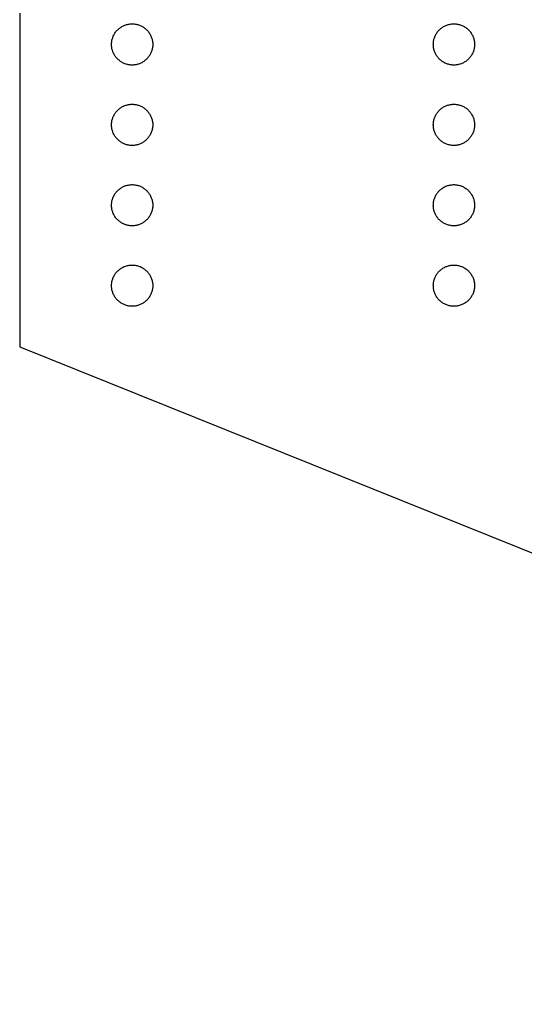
# Model space of a CAD drawing. Extents: x 110 to 524, y 98 to 323.
# Drawn here: x 110.1 to 160.3, y 106.7 to 205 of the extents above; entities that cross this region are included whole.
import ezdxf

# ---------------------------------------------------------------- set-up
doc = ezdxf.new("R2010")
doc.units = 0

msp = doc.modelspace()

# ---------------------------------------------------------------- linework, layer by layer
at = {"color": 7}
for points in [[(110.066388, 248.691207), (110.066388, 172.491303)], [(120.608433, 204.540242), (120.690454, 204.5667)], [(120.690454, 204.5667), (120.773533, 204.587867)], [(120.773533, 204.587867), (120.857405, 204.606388)], [(120.857405, 204.606388), (120.942601, 204.619617)], [(120.942601, 204.619617), (121.027532, 204.6302)], [(121.027532, 204.6302), (121.112463, 204.638137)], [(121.112463, 204.638137), (121.198453, 204.640783)], [(121.198453, 204.640783), (121.284442, 204.640783)], [(121.284442, 204.640783), (121.370432, 204.638137)], [(121.370432, 204.638137), (121.455363, 204.6302)], [(121.455363, 204.6302), (121.541352, 204.619617)], [(121.541352, 204.619617), (121.62549, 204.606388)], [(121.62549, 204.606388), (121.709363, 204.587867)], [(121.709363, 204.587867), (121.792442, 204.5667)], [(121.792442, 204.5667), (121.875521, 204.540242)], [(152.608424, 204.540242), (152.690444, 204.5667)], [(152.690444, 204.5667), (152.773524, 204.587867)], [(152.773524, 204.587867), (152.857396, 204.606388)], [(152.857396, 204.606388), (152.942328, 204.619617)], [(152.942328, 204.619617), (153.027523, 204.6302)], [(153.027523, 204.6302), (153.112454, 204.638137)], [(153.112454, 204.638137), (153.198444, 204.640783)], [(153.198444, 204.640783), (153.284433, 204.640783)], [(153.284433, 204.640783), (153.370423, 204.638137)], [(153.370423, 204.638137), (153.455354, 204.6302)], [(153.455354, 204.6302), (153.541343, 204.619617)], [(153.541343, 204.619617), (153.625481, 204.606388)], [(153.625481, 204.606388), (153.709354, 204.587867)], [(153.709354, 204.587867), (153.792433, 204.5667)], [(153.792433, 204.5667), (153.875512, 204.540242)], [(119.445591, 203.579805), (119.488453, 203.653889)], [(119.488453, 203.653889), (119.53449, 203.725326)], [(119.53449, 203.725326), (119.583438, 203.796764)], [(119.583438, 203.796764), (119.634503, 203.865555)], [(119.634503, 203.865555), (119.689536, 203.931701)], [(119.689536, 203.931701), (119.74748, 203.995201)], [(119.74748, 203.995201), (119.80754, 204.056055)], [(119.80754, 204.056055), (119.869453, 204.114263)], [(119.869453, 204.114263), (119.93454, 204.172471)], [(119.93454, 204.172471), (120.001479, 204.225388)], [(120.001479, 204.225388), (120.071594, 204.275659)], [(120.071594, 204.275659), (120.14356, 204.323284)], [(120.14356, 204.323284), (120.216585, 204.365617)], [(120.216585, 204.365617), (120.291462, 204.40795)], [(120.291462, 204.40795), (120.368456, 204.447638)], [(120.368456, 204.447638), (120.447566, 204.482034)], [(120.447566, 204.482034), (120.52747, 204.513783)], [(120.52747, 204.513783), (120.608433, 204.540242)], [(121.875521, 204.540242), (121.956483, 204.513783)], [(121.956483, 204.513783), (122.035594, 204.482034)], [(122.035594, 204.482034), (122.114439, 204.447638)], [(122.114439, 204.447638), (122.191433, 204.40795)], [(122.191433, 204.40795), (122.266574, 204.365617)], [(122.266574, 204.365617), (122.340393, 204.323284)], [(122.340393, 204.323284), (122.411566, 204.275659)], [(122.411566, 204.275659), (122.480358, 204.225388)], [(122.480358, 204.225388), (122.548355, 204.172471)], [(122.548355, 204.172471), (122.613443, 204.114263)], [(122.613443, 204.114263), (122.675355, 204.056055)], [(122.675355, 204.056055), (122.735416, 203.995201)], [(122.735416, 203.995201), (122.793359, 203.931701)], [(122.793359, 203.931701), (122.848393, 203.865555)], [(122.848393, 203.865555), (122.900515, 203.796764)], [(122.900515, 203.796764), (122.949463, 203.725326)], [(122.949463, 203.725326), (122.995501, 203.653889)], [(122.995501, 203.653889), (123.037569, 203.579805)], [(151.445317, 203.579805), (151.488444, 203.653889)], [(151.488444, 203.653889), (151.534481, 203.725326)], [(151.534481, 203.725326), (151.583429, 203.796764)], [(151.583429, 203.796764), (151.634494, 203.865555)], [(151.634494, 203.865555), (151.689527, 203.931701)], [(151.689527, 203.931701), (151.747471, 203.995201)], [(151.747471, 203.995201), (151.807531, 204.056055)], [(151.807531, 204.056055), (151.869443, 204.114263)], [(151.869443, 204.114263), (151.934531, 204.172471)], [(151.934531, 204.172471), (152.00147, 204.225388)], [(152.00147, 204.225388), (152.07132, 204.275659)], [(152.07132, 204.275659), (152.143551, 204.323284)], [(152.143551, 204.323284), (152.216312, 204.365617)], [(152.216312, 204.365617), (152.291453, 204.40795)], [(152.291453, 204.40795), (152.368447, 204.447638)], [(152.368447, 204.447638), (152.447557, 204.482034)], [(152.447557, 204.482034), (152.527461, 204.513783)], [(152.527461, 204.513783), (152.608424, 204.540242)], [(153.875512, 204.540242), (153.956474, 204.513783)], [(153.956474, 204.513783), (154.03532, 204.482034)], [(154.03532, 204.482034), (154.11443, 204.447638)], [(154.11443, 204.447638), (154.191424, 204.40795)], [(154.191424, 204.40795), (154.266301, 204.365617)], [(154.266301, 204.365617), (154.340384, 204.323284)], [(154.340384, 204.323284), (154.411557, 204.275659)], [(154.411557, 204.275659), (154.480348, 204.225388)], [(154.480348, 204.225388), (154.548346, 204.172471)], [(154.548346, 204.172471), (154.613434, 204.114263)], [(154.613434, 204.114263), (154.675346, 204.056055)], [(154.675346, 204.056055), (154.735406, 203.995201)], [(154.735406, 203.995201), (154.79335, 203.931701)], [(154.79335, 203.931701), (154.848383, 203.865555)], [(154.848383, 203.865555), (154.900506, 203.796764)], [(154.900506, 203.796764), (154.949454, 203.725326)], [(154.949454, 203.725326), (154.995492, 203.653889)], [(154.995492, 203.653889), (155.03756, 203.579805)], [(119.191591, 202.590265), (119.193443, 202.677577)], [(119.193443, 202.677577), (119.19847, 202.762244)], [(119.19847, 202.762244), (119.207466, 202.849556)], [(119.207466, 202.849556), (119.22043, 202.934223)], [(119.22043, 202.934223), (119.23657, 203.01889)], [(119.23657, 203.01889), (119.255355, 203.10091)], [(119.255355, 203.10091), (119.279432, 203.182931)], [(119.279432, 203.182931), (119.305362, 203.264952)], [(119.305362, 203.264952), (119.335524, 203.346972)], [(119.335524, 203.346972), (119.368597, 203.426347)], [(119.368597, 203.426347), (119.405374, 203.503076)], [(119.405374, 203.503076), (119.445591, 203.579805)], [(123.037569, 203.579805), (123.077521, 203.503076)], [(123.077521, 203.503076), (123.114563, 203.426347)], [(123.114563, 203.426347), (123.147371, 203.346972)], [(123.147371, 203.346972), (123.177534, 203.264952)], [(123.177534, 203.264952), (123.204521, 203.182931)], [(123.204521, 203.182931), (123.22754, 203.10091)], [(123.22754, 203.10091), (123.24659, 203.01889)], [(123.24659, 203.01889), (123.263523, 202.934223)], [(123.263523, 202.934223), (123.275429, 202.849556)], [(123.275429, 202.849556), (123.284425, 202.762244)], [(123.284425, 202.762244), (123.289452, 202.677577)], [(123.289452, 202.677577), (123.291569, 202.590265)], [(151.191317, 202.590265), (151.193434, 202.677577)], [(151.193434, 202.677577), (151.198461, 202.762244)], [(151.198461, 202.762244), (151.207457, 202.849556)], [(151.207457, 202.849556), (151.220421, 202.934223)], [(151.220421, 202.934223), (151.236561, 203.01889)], [(151.236561, 203.01889), (151.255346, 203.10091)], [(151.255346, 203.10091), (151.279423, 203.182931)], [(151.279423, 203.182931), (151.305352, 203.264952)], [(151.305352, 203.264952), (151.335515, 203.346972)], [(151.335515, 203.346972), (151.368323, 203.426347)], [(151.368323, 203.426347), (151.405365, 203.503076)], [(151.405365, 203.503076), (151.445317, 203.579805)], [(155.03756, 203.579805), (155.077512, 203.503076)], [(155.077512, 203.503076), (155.114554, 203.426347)], [(155.114554, 203.426347), (155.147362, 203.346972)], [(155.147362, 203.346972), (155.177525, 203.264952)], [(155.177525, 203.264952), (155.204512, 203.182931)], [(155.204512, 203.182931), (155.227531, 203.10091)], [(155.227531, 203.10091), (155.246316, 203.01889)], [(155.246316, 203.01889), (155.263514, 202.934223)], [(155.263514, 202.934223), (155.27542, 202.849556)], [(155.27542, 202.849556), (155.284416, 202.762244)], [(155.284416, 202.762244), (155.289443, 202.677577)], [(155.289443, 202.677577), (155.29156, 202.590265)], [(119.193443, 202.505599), (119.191591, 202.590265)], [(119.19847, 202.420932), (119.193443, 202.505599)], [(119.207466, 202.33362), (119.19847, 202.420932)], [(119.22043, 202.248953), (119.207466, 202.33362)], [(119.23657, 202.164286), (119.22043, 202.248953)], [(119.255355, 202.082266), (119.23657, 202.164286)], [(119.279432, 201.997599), (119.255355, 202.082266)], [(119.305362, 201.918224), (119.279432, 201.997599)], [(119.335524, 201.836204), (119.305362, 201.918224)], [(119.368597, 201.756829), (119.335524, 201.836204)], [(119.405374, 201.6801), (119.368597, 201.756829)], [(119.445591, 201.60337), (119.405374, 201.6801)], [(123.077521, 201.6801), (123.037569, 201.60337)], [(123.114563, 201.756829), (123.077521, 201.6801)], [(123.147371, 201.836204), (123.114563, 201.756829)], [(123.177534, 201.918224), (123.147371, 201.836204)], [(123.204521, 201.997599), (123.177534, 201.918224)], [(123.22754, 202.082266), (123.204521, 201.997599)], [(123.24659, 202.164286), (123.22754, 202.082266)], [(123.263523, 202.248953), (123.24659, 202.164286)], [(123.275429, 202.33362), (123.263523, 202.248953)], [(123.284425, 202.420932), (123.275429, 202.33362)], [(123.289452, 202.505599), (123.284425, 202.420932)], [(123.291569, 202.590265), (123.289452, 202.505599)], [(151.193434, 202.505599), (151.191317, 202.590265)], [(151.198461, 202.420932), (151.193434, 202.505599)], [(151.207457, 202.33362), (151.198461, 202.420932)], [(151.220421, 202.248953), (151.207457, 202.33362)], [(151.236561, 202.164286), (151.220421, 202.248953)], [(151.255346, 202.082266), (151.236561, 202.164286)], [(151.279423, 201.997599), (151.255346, 202.082266)], [(151.305352, 201.918224), (151.279423, 201.997599)], [(151.335515, 201.836204), (151.305352, 201.918224)], [(151.368323, 201.756829), (151.335515, 201.836204)], [(151.405365, 201.6801), (151.368323, 201.756829)], [(151.445317, 201.60337), (151.405365, 201.6801)], [(155.077512, 201.6801), (155.03756, 201.60337)], [(155.114554, 201.756829), (155.077512, 201.6801)], [(155.147362, 201.836204), (155.114554, 201.756829)], [(155.177525, 201.918224), (155.147362, 201.836204)], [(155.204512, 201.997599), (155.177525, 201.918224)], [(155.227531, 202.082266), (155.204512, 201.997599)], [(155.246316, 202.164286), (155.227531, 202.082266)], [(155.263514, 202.248953), (155.246316, 202.164286)], [(155.27542, 202.33362), (155.263514, 202.248953)], [(155.284416, 202.420932), (155.27542, 202.33362)], [(155.289443, 202.505599), (155.284416, 202.420932)], [(155.29156, 202.590265), (155.289443, 202.505599)], [(119.488453, 201.529287), (119.445591, 201.60337)], [(119.53449, 201.45785), (119.488453, 201.529287)], [(119.583438, 201.386412), (119.53449, 201.45785)], [(119.634503, 201.317621), (119.583438, 201.386412)], [(119.689536, 201.251475), (119.634503, 201.317621)], [(119.74748, 201.187975), (119.689536, 201.251475)], [(119.80754, 201.127121), (119.74748, 201.187975)], [(119.869453, 201.068913), (119.80754, 201.127121)], [(119.93454, 201.01335), (119.869453, 201.068913)], [(120.001479, 200.957788), (119.93454, 201.01335)], [(120.071594, 200.907517), (120.001479, 200.957788)], [(120.14356, 200.859892), (120.071594, 200.907517)], [(120.216585, 200.817559), (120.14356, 200.859892)], [(120.291462, 200.775226), (120.216585, 200.817559)], [(120.368456, 200.735538), (120.291462, 200.775226)], [(120.447566, 200.701142), (120.368456, 200.735538)], [(120.52747, 200.669392), (120.447566, 200.701142)], [(120.608433, 200.642934), (120.52747, 200.669392)], [(120.690454, 200.616476), (120.608433, 200.642934)], [(121.875521, 200.642934), (121.792442, 200.616476)], [(121.956483, 200.669392), (121.875521, 200.642934)], [(122.035594, 200.701142), (121.956483, 200.669392)], [(122.114439, 200.735538), (122.035594, 200.701142)], [(122.191433, 200.775226), (122.114439, 200.735538)], [(122.266574, 200.817559), (122.191433, 200.775226)], [(122.340393, 200.859892), (122.266574, 200.817559)], [(122.411566, 200.907517), (122.340393, 200.859892)], [(122.480358, 200.957788), (122.411566, 200.907517)], [(122.548355, 201.01335), (122.480358, 200.957788)], [(122.613443, 201.068913), (122.548355, 201.01335)], [(122.675355, 201.127121), (122.613443, 201.068913)], [(122.735416, 201.187975), (122.675355, 201.127121)], [(122.793359, 201.251475), (122.735416, 201.187975)], [(122.848393, 201.317621), (122.793359, 201.251475)], [(122.900515, 201.386412), (122.848393, 201.317621)], [(122.949463, 201.45785), (122.900515, 201.386412)], [(122.995501, 201.529287), (122.949463, 201.45785)], [(123.037569, 201.60337), (122.995501, 201.529287)], [(151.488444, 201.529287), (151.445317, 201.60337)], [(151.534481, 201.45785), (151.488444, 201.529287)], [(151.583429, 201.386412), (151.534481, 201.45785)], [(151.634494, 201.317621), (151.583429, 201.386412)], [(151.689527, 201.251475), (151.634494, 201.317621)], [(151.747471, 201.187975), (151.689527, 201.251475)], [(151.807531, 201.127121), (151.747471, 201.187975)], [(151.869443, 201.068913), (151.807531, 201.127121)], [(151.934531, 201.01335), (151.869443, 201.068913)], [(152.00147, 200.957788), (151.934531, 201.01335)], [(152.07132, 200.907517), (152.00147, 200.957788)], [(152.143551, 200.859892), (152.07132, 200.907517)], [(152.216312, 200.817559), (152.143551, 200.859892)], [(152.291453, 200.775226), (152.216312, 200.817559)], [(152.368447, 200.735538), (152.291453, 200.775226)], [(152.447557, 200.701142), (152.368447, 200.735538)], [(152.527461, 200.669392), (152.447557, 200.701142)], [(152.608424, 200.642934), (152.527461, 200.669392)], [(152.690444, 200.616476), (152.608424, 200.642934)], [(153.875512, 200.642934), (153.792433, 200.616476)], [(153.956474, 200.669392), (153.875512, 200.642934)], [(154.03532, 200.701142), (153.956474, 200.669392)], [(154.11443, 200.735538), (154.03532, 200.701142)], [(154.191424, 200.775226), (154.11443, 200.735538)], [(154.266301, 200.817559), (154.191424, 200.775226)], [(154.340384, 200.859892), (154.266301, 200.817559)], [(154.411557, 200.907517), (154.340384, 200.859892)], [(154.480348, 200.957788), (154.411557, 200.907517)], [(154.548346, 201.01335), (154.480348, 200.957788)], [(154.613434, 201.068913), (154.548346, 201.01335)], [(154.675346, 201.127121), (154.613434, 201.068913)], [(154.735406, 201.187975), (154.675346, 201.127121)], [(154.79335, 201.251475), (154.735406, 201.187975)], [(154.848383, 201.317621), (154.79335, 201.251475)], [(154.900506, 201.386412), (154.848383, 201.317621)], [(154.949454, 201.45785), (154.900506, 201.386412)], [(154.995492, 201.529287), (154.949454, 201.45785)], [(155.03756, 201.60337), (154.995492, 201.529287)], [(120.773533, 200.595309), (120.690454, 200.616476)], [(120.857405, 200.576788), (120.773533, 200.595309)], [(120.942601, 200.563559), (120.857405, 200.576788)], [(121.027532, 200.552976), (120.942601, 200.563559)], [(121.112463, 200.545038), (121.027532, 200.552976)], [(121.198453, 200.542393), (121.112463, 200.545038)], [(121.284442, 200.542393), (121.198453, 200.542393)], [(121.370432, 200.545038), (121.284442, 200.542393)], [(121.455363, 200.552976), (121.370432, 200.545038)], [(121.541352, 200.563559), (121.455363, 200.552976)], [(121.62549, 200.576788), (121.541352, 200.563559)], [(121.709363, 200.595309), (121.62549, 200.576788)], [(121.792442, 200.616476), (121.709363, 200.595309)], [(152.773524, 200.595309), (152.690444, 200.616476)], [(152.857396, 200.576788), (152.773524, 200.595309)], [(152.942328, 200.563559), (152.857396, 200.576788)], [(153.027523, 200.552976), (152.942328, 200.563559)], [(153.112454, 200.545038), (153.027523, 200.552976)], [(153.198444, 200.542393), (153.112454, 200.545038)], [(153.284433, 200.542393), (153.198444, 200.542393)], [(153.370423, 200.545038), (153.284433, 200.542393)], [(153.455354, 200.552976), (153.370423, 200.545038)], [(153.541343, 200.563559), (153.455354, 200.552976)], [(153.625481, 200.576788), (153.541343, 200.563559)], [(153.709354, 200.595309), (153.625481, 200.576788)], [(153.792433, 200.616476), (153.709354, 200.595309)], [(119.488453, 195.652899), (119.53449, 195.726982)], [(119.53449, 195.726982), (119.583438, 195.795774)], [(119.583438, 195.795774), (119.634503, 195.864565)], [(119.634503, 195.864565), (119.689536, 195.930711)], [(119.689536, 195.930711), (119.74748, 195.994211)], [(119.74748, 195.994211), (119.80754, 196.055065)], [(119.80754, 196.055065), (119.869453, 196.115919)], [(119.869453, 196.115919), (119.93454, 196.171481)], [(119.93454, 196.171481), (120.001479, 196.224398)], [(120.001479, 196.224398), (120.071594, 196.274669)], [(120.071594, 196.274669), (120.14356, 196.322294)], [(120.14356, 196.322294), (120.216585, 196.367273)], [(120.216585, 196.367273), (120.291462, 196.40696)], [(120.291462, 196.40696), (120.368456, 196.446648)], [(120.368456, 196.446648), (120.447566, 196.481044)], [(120.447566, 196.481044), (120.52747, 196.512794)], [(120.52747, 196.512794), (120.608433, 196.541898)], [(120.608433, 196.541898), (120.690454, 196.56571)], [(120.690454, 196.56571), (120.773533, 196.586877)], [(120.773533, 196.586877), (120.857405, 196.605398)], [(120.857405, 196.605398), (120.942601, 196.618627)], [(120.942601, 196.618627), (121.027532, 196.62921)], [(121.027532, 196.62921), (121.112463, 196.637148)], [(121.112463, 196.637148), (121.198453, 196.639793)], [(121.198453, 196.639793), (121.284442, 196.639793)], [(121.284442, 196.639793), (121.370432, 196.637148)], [(121.370432, 196.637148), (121.455363, 196.62921)], [(121.455363, 196.62921), (121.541352, 196.618627)], [(121.541352, 196.618627), (121.62549, 196.605398)], [(121.62549, 196.605398), (121.709363, 196.586877)], [(121.709363, 196.586877), (121.792442, 196.56571)], [(121.792442, 196.56571), (121.875521, 196.541898)], [(121.875521, 196.541898), (121.956483, 196.512794)], [(121.956483, 196.512794), (122.035594, 196.481044)], [(122.035594, 196.481044), (122.114439, 196.446648)], [(122.114439, 196.446648), (122.191433, 196.40696)], [(122.191433, 196.40696), (122.266574, 196.367273)], [(122.266574, 196.367273), (122.340393, 196.322294)], [(122.340393, 196.322294), (122.411566, 196.274669)], [(122.411566, 196.274669), (122.480358, 196.224398)], [(122.480358, 196.224398), (122.548355, 196.171481)], [(122.548355, 196.171481), (122.613443, 196.115919)], [(122.613443, 196.115919), (122.675355, 196.055065)], [(122.675355, 196.055065), (122.735416, 195.994211)], [(122.735416, 195.994211), (122.793359, 195.930711)], [(122.793359, 195.930711), (122.848393, 195.864565)], [(122.848393, 195.864565), (122.900515, 195.795774)], [(122.900515, 195.795774), (122.949463, 195.726982)], [(122.949463, 195.726982), (122.995501, 195.652899)], [(151.488444, 195.652899), (151.534481, 195.726982)], [(151.534481, 195.726982), (151.583429, 195.795774)], [(151.583429, 195.795774), (151.634494, 195.864565)], [(151.634494, 195.864565), (151.689527, 195.930711)], [(151.689527, 195.930711), (151.747471, 195.994211)], [(151.747471, 195.994211), (151.807531, 196.055065)], [(151.807531, 196.055065), (151.869443, 196.115919)], [(151.869443, 196.115919), (151.934531, 196.171481)], [(151.934531, 196.171481), (152.00147, 196.224398)], [(152.00147, 196.224398), (152.07132, 196.274669)], [(152.07132, 196.274669), (152.143551, 196.322294)], [(152.143551, 196.322294), (152.216312, 196.367273)], [(152.216312, 196.367273), (152.291453, 196.40696)], [(152.291453, 196.40696), (152.368447, 196.446648)], [(152.368447, 196.446648), (152.447557, 196.481044)], [(152.447557, 196.481044), (152.527461, 196.512794)], [(152.527461, 196.512794), (152.608424, 196.541898)], [(152.608424, 196.541898), (152.690444, 196.56571)], [(152.690444, 196.56571), (152.773524, 196.586877)], [(152.773524, 196.586877), (152.857396, 196.605398)], [(152.857396, 196.605398), (152.942328, 196.618627)], [(152.942328, 196.618627), (153.027523, 196.62921)], [(153.027523, 196.62921), (153.112454, 196.637148)], [(153.112454, 196.637148), (153.198444, 196.639793)], [(153.198444, 196.639793), (153.284433, 196.639793)], [(153.284433, 196.639793), (153.370423, 196.637148)], [(153.370423, 196.637148), (153.455354, 196.62921)], [(153.455354, 196.62921), (153.541343, 196.618627)], [(153.541343, 196.618627), (153.625481, 196.605398)], [(153.625481, 196.605398), (153.709354, 196.586877)], [(153.709354, 196.586877), (153.792433, 196.56571)], [(153.792433, 196.56571), (153.875512, 196.541898)], [(153.875512, 196.541898), (153.956474, 196.512794)], [(153.956474, 196.512794), (154.03532, 196.481044)], [(154.03532, 196.481044), (154.11443, 196.446648)], [(154.11443, 196.446648), (154.191424, 196.40696)], [(154.191424, 196.40696), (154.266301, 196.367273)], [(154.266301, 196.367273), (154.340384, 196.322294)], [(154.340384, 196.322294), (154.411557, 196.274669)], [(154.411557, 196.274669), (154.480348, 196.224398)], [(154.480348, 196.224398), (154.548346, 196.171481)], [(154.548346, 196.171481), (154.613434, 196.115919)], [(154.613434, 196.115919), (154.675346, 196.055065)], [(154.675346, 196.055065), (154.735406, 195.994211)], [(154.735406, 195.994211), (154.79335, 195.930711)], [(154.79335, 195.930711), (154.848383, 195.864565)], [(154.848383, 195.864565), (154.900506, 195.795774)], [(154.900506, 195.795774), (154.949454, 195.726982)], [(154.949454, 195.726982), (154.995492, 195.652899)], [(119.193443, 194.676588), (119.19847, 194.7639)], [(119.19847, 194.7639), (119.207466, 194.848566)], [(119.207466, 194.848566), (119.22043, 194.933233)], [(119.22043, 194.933233), (119.23657, 195.0179)], [(119.23657, 195.0179), (119.255355, 195.102566)], [(119.255355, 195.102566), (119.279432, 195.184587)], [(119.279432, 195.184587), (119.305362, 195.266608)], [(119.305362, 195.266608), (119.335524, 195.345983)], [(119.335524, 195.345983), (119.368597, 195.425357)], [(119.368597, 195.425357), (119.405374, 195.502086)], [(119.405374, 195.502086), (119.445591, 195.578816)], [(119.445591, 195.578816), (119.488453, 195.652899)], [(122.995501, 195.652899), (123.037569, 195.578816)], [(123.037569, 195.578816), (123.077521, 195.502086)], [(123.077521, 195.502086), (123.114563, 195.425357)], [(123.114563, 195.425357), (123.147371, 195.345983)], [(123.147371, 195.345983), (123.177534, 195.266608)], [(123.177534, 195.266608), (123.204521, 195.184587)], [(123.204521, 195.184587), (123.22754, 195.102566)], [(123.22754, 195.102566), (123.24659, 195.0179)], [(123.24659, 195.0179), (123.263523, 194.933233)], [(123.263523, 194.933233), (123.275429, 194.848566)], [(123.275429, 194.848566), (123.284425, 194.7639)], [(123.284425, 194.7639), (123.289452, 194.676588)], [(151.193434, 194.676588), (151.198461, 194.7639)], [(151.198461, 194.7639), (151.207457, 194.848566)], [(151.207457, 194.848566), (151.220421, 194.933233)], [(151.220421, 194.933233), (151.236561, 195.0179)], [(151.236561, 195.0179), (151.255346, 195.102566)], [(151.255346, 195.102566), (151.279423, 195.184587)], [(151.279423, 195.184587), (151.305352, 195.266608)], [(151.305352, 195.266608), (151.335515, 195.345983)], [(151.335515, 195.345983), (151.368323, 195.425357)], [(151.368323, 195.425357), (151.405365, 195.502086)], [(151.405365, 195.502086), (151.445317, 195.578816)], [(151.445317, 195.578816), (151.488444, 195.652899)], [(154.995492, 195.652899), (155.03756, 195.578816)], [(155.03756, 195.578816), (155.077512, 195.502086)], [(155.077512, 195.502086), (155.114554, 195.425357)], [(155.114554, 195.425357), (155.147362, 195.345983)], [(155.147362, 195.345983), (155.177525, 195.266608)], [(155.177525, 195.266608), (155.204512, 195.184587)], [(155.204512, 195.184587), (155.227531, 195.102566)], [(155.227531, 195.102566), (155.246316, 195.0179)], [(155.246316, 195.0179), (155.263514, 194.933233)], [(155.263514, 194.933233), (155.27542, 194.848566)], [(155.27542, 194.848566), (155.284416, 194.7639)], [(155.284416, 194.7639), (155.289443, 194.676588)], [(119.191591, 194.591921), (119.193443, 194.676588)], [(119.193443, 194.504609), (119.191591, 194.591921)], [(119.19847, 194.419942), (119.193443, 194.504609)], [(119.207466, 194.335275), (119.19847, 194.419942)], [(119.22043, 194.250609), (119.207466, 194.335275)], [(119.23657, 194.165942), (119.22043, 194.250609)], [(119.255355, 194.081276), (119.23657, 194.165942)], [(119.279432, 193.999255), (119.255355, 194.081276)], [(119.305362, 193.917234), (119.279432, 193.999255)], [(119.335524, 193.837859), (119.305362, 193.917234)], [(119.368597, 193.758485), (119.335524, 193.837859)], [(119.405374, 193.67911), (119.368597, 193.758485)], [(123.114563, 193.758485), (123.077521, 193.67911)], [(123.147371, 193.837859), (123.114563, 193.758485)], [(123.177534, 193.917234), (123.147371, 193.837859)], [(123.204521, 193.999255), (123.177534, 193.917234)], [(123.22754, 194.081276), (123.204521, 193.999255)], [(123.24659, 194.165942), (123.22754, 194.081276)], [(123.263523, 194.250609), (123.24659, 194.165942)], [(123.275429, 194.335275), (123.263523, 194.250609)], [(123.284425, 194.419942), (123.275429, 194.335275)], [(123.289452, 194.504609), (123.284425, 194.419942)], [(123.289452, 194.676588), (123.291569, 194.591921)], [(123.291569, 194.591921), (123.289452, 194.504609)], [(151.191317, 194.591921), (151.193434, 194.676588)], [(151.193434, 194.504609), (151.191317, 194.591921)], [(151.198461, 194.419942), (151.193434, 194.504609)], [(151.207457, 194.335275), (151.198461, 194.419942)], [(151.220421, 194.250609), (151.207457, 194.335275)], [(151.236561, 194.165942), (151.220421, 194.250609)], [(151.255346, 194.081276), (151.236561, 194.165942)], [(151.279423, 193.999255), (151.255346, 194.081276)], [(151.305352, 193.917234), (151.279423, 193.999255)], [(151.335515, 193.837859), (151.305352, 193.917234)], [(151.368323, 193.758485), (151.335515, 193.837859)], [(151.405365, 193.67911), (151.368323, 193.758485)], [(155.114554, 193.758485), (155.077512, 193.67911)], [(155.147362, 193.837859), (155.114554, 193.758485)], [(155.177525, 193.917234), (155.147362, 193.837859)], [(155.204512, 193.999255), (155.177525, 193.917234)], [(155.227531, 194.081276), (155.204512, 193.999255)], [(155.246316, 194.165942), (155.227531, 194.081276)], [(155.263514, 194.250609), (155.246316, 194.165942)], [(155.27542, 194.335275), (155.263514, 194.250609)], [(155.284416, 194.419942), (155.27542, 194.335275)], [(155.289443, 194.504609), (155.284416, 194.419942)], [(155.289443, 194.676588), (155.29156, 194.591921)], [(155.29156, 194.591921), (155.289443, 194.504609)], [(119.445591, 193.605026), (119.405374, 193.67911)], [(119.488453, 193.530943), (119.445591, 193.605026)], [(119.53449, 193.45686), (119.488453, 193.530943)], [(119.583438, 193.385422), (119.53449, 193.45686)], [(119.634503, 193.319277), (119.583438, 193.385422)], [(119.689536, 193.253131), (119.634503, 193.319277)], [(119.74748, 193.186985), (119.689536, 193.253131)], [(119.80754, 193.126131), (119.74748, 193.186985)], [(119.869453, 193.067923), (119.80754, 193.126131)], [(119.93454, 193.01236), (119.869453, 193.067923)], [(120.001479, 192.959444), (119.93454, 193.01236)], [(120.071594, 192.909173), (120.001479, 192.959444)], [(120.14356, 192.861548), (120.071594, 192.909173)], [(120.216585, 192.816569), (120.14356, 192.861548)], [(120.291462, 192.774236), (120.216585, 192.816569)], [(120.368456, 192.737194), (120.291462, 192.774236)], [(122.191433, 192.774236), (122.114439, 192.737194)], [(122.266574, 192.816569), (122.191433, 192.774236)], [(122.340393, 192.861548), (122.266574, 192.816569)], [(122.411566, 192.909173), (122.340393, 192.861548)], [(122.480358, 192.959444), (122.411566, 192.909173)], [(122.548355, 193.01236), (122.480358, 192.959444)], [(122.613443, 193.067923), (122.548355, 193.01236)], [(122.675355, 193.126131), (122.613443, 193.067923)], [(122.735416, 193.186985), (122.675355, 193.126131)], [(122.793359, 193.253131), (122.735416, 193.186985)], [(122.848393, 193.319277), (122.793359, 193.253131)], [(122.900515, 193.385422), (122.848393, 193.319277)], [(122.949463, 193.45686), (122.900515, 193.385422)], [(122.995501, 193.530943), (122.949463, 193.45686)], [(123.037569, 193.605026), (122.995501, 193.530943)], [(123.077521, 193.67911), (123.037569, 193.605026)], [(151.445317, 193.605026), (151.405365, 193.67911)], [(151.488444, 193.530943), (151.445317, 193.605026)], [(151.534481, 193.45686), (151.488444, 193.530943)], [(151.583429, 193.385422), (151.534481, 193.45686)], [(151.634494, 193.319277), (151.583429, 193.385422)], [(151.689527, 193.253131), (151.634494, 193.319277)], [(151.747471, 193.186985), (151.689527, 193.253131)], [(151.807531, 193.126131), (151.747471, 193.186985)], [(151.869443, 193.067923), (151.807531, 193.126131)], [(151.934531, 193.01236), (151.869443, 193.067923)], [(152.00147, 192.959444), (151.934531, 193.01236)], [(152.07132, 192.909173), (152.00147, 192.959444)], [(152.143551, 192.861548), (152.07132, 192.909173)], [(152.216312, 192.816569), (152.143551, 192.861548)], [(152.291453, 192.774236), (152.216312, 192.816569)], [(152.368447, 192.737194), (152.291453, 192.774236)], [(154.191424, 192.774236), (154.11443, 192.737194)], [(154.266301, 192.816569), (154.191424, 192.774236)], [(154.340384, 192.861548), (154.266301, 192.816569)], [(154.411557, 192.909173), (154.340384, 192.861548)], [(154.480348, 192.959444), (154.411557, 192.909173)], [(154.548346, 193.01236), (154.480348, 192.959444)], [(154.613434, 193.067923), (154.548346, 193.01236)], [(154.675346, 193.126131), (154.613434, 193.067923)], [(154.735406, 193.186985), (154.675346, 193.126131)], [(154.79335, 193.253131), (154.735406, 193.186985)], [(154.848383, 193.319277), (154.79335, 193.253131)], [(154.900506, 193.385422), (154.848383, 193.319277)], [(154.949454, 193.45686), (154.900506, 193.385422)], [(154.995492, 193.530943), (154.949454, 193.45686)], [(155.03756, 193.605026), (154.995492, 193.530943)], [(155.077512, 193.67911), (155.03756, 193.605026)], [(120.447566, 192.702798), (120.368456, 192.737194)], [(120.52747, 192.671048), (120.447566, 192.702798)], [(120.608433, 192.641944), (120.52747, 192.671048)], [(120.690454, 192.618132), (120.608433, 192.641944)], [(120.773533, 192.594319), (120.690454, 192.618132)], [(120.857405, 192.578444), (120.773533, 192.594319)], [(120.942601, 192.562569), (120.857405, 192.578444)], [(121.027532, 192.551986), (120.942601, 192.562569)], [(121.112463, 192.546694), (121.027532, 192.551986)], [(121.198453, 192.541403), (121.112463, 192.546694)], [(121.284442, 192.541403), (121.198453, 192.541403)], [(121.370432, 192.546694), (121.284442, 192.541403)], [(121.455363, 192.551986), (121.370432, 192.546694)], [(121.541352, 192.562569), (121.455363, 192.551986)], [(121.62549, 192.578444), (121.541352, 192.562569)], [(121.709363, 192.594319), (121.62549, 192.578444)], [(121.792442, 192.618132), (121.709363, 192.594319)], [(121.875521, 192.641944), (121.792442, 192.618132)], [(121.956483, 192.671048), (121.875521, 192.641944)], [(122.035594, 192.702798), (121.956483, 192.671048)], [(122.114439, 192.737194), (122.035594, 192.702798)], [(152.447557, 192.702798), (152.368447, 192.737194)], [(152.527461, 192.671048), (152.447557, 192.702798)], [(152.608424, 192.641944), (152.527461, 192.671048)], [(152.690444, 192.618132), (152.608424, 192.641944)], [(152.773524, 192.594319), (152.690444, 192.618132)], [(152.857396, 192.578444), (152.773524, 192.594319)], [(152.942328, 192.562569), (152.857396, 192.578444)], [(153.027523, 192.551986), (152.942328, 192.562569)], [(153.112454, 192.546694), (153.027523, 192.551986)], [(153.198444, 192.541403), (153.112454, 192.546694)], [(153.284433, 192.541403), (153.198444, 192.541403)], [(153.370423, 192.546694), (153.284433, 192.541403)], [(153.455354, 192.551986), (153.370423, 192.546694)], [(153.541343, 192.562569), (153.455354, 192.551986)], [(153.625481, 192.578444), (153.541343, 192.562569)], [(153.709354, 192.594319), (153.625481, 192.578444)], [(153.792433, 192.618132), (153.709354, 192.594319)], [(153.875512, 192.641944), (153.792433, 192.618132)], [(153.956474, 192.671048), (153.875512, 192.641944)], [(154.03532, 192.702798), (153.956474, 192.671048)], [(154.11443, 192.737194), (154.03532, 192.702798)], [(119.583438, 187.79743), (119.634503, 187.863575)], [(119.634503, 187.863575), (119.689536, 187.932367)], [(119.689536, 187.932367), (119.74748, 187.995867)], [(119.74748, 187.995867), (119.80754, 188.056721)], [(119.80754, 188.056721), (119.869453, 188.114929)], [(119.869453, 188.114929), (119.93454, 188.170492)], [(119.93454, 188.170492), (120.001479, 188.223408)], [(120.001479, 188.223408), (120.071594, 188.273679)], [(120.071594, 188.273679), (120.14356, 188.321304)], [(120.14356, 188.321304), (120.216585, 188.366283)], [(120.216585, 188.366283), (120.291462, 188.408616)], [(120.291462, 188.408616), (120.368456, 188.445658)], [(120.368456, 188.445658), (120.447566, 188.4827)], [(120.447566, 188.4827), (120.52747, 188.511804)], [(120.52747, 188.511804), (120.608433, 188.540908)], [(120.608433, 188.540908), (120.690454, 188.56472)], [(120.690454, 188.56472), (120.773533, 188.588533)], [(120.773533, 188.588533), (120.857405, 188.604408)], [(120.857405, 188.604408), (120.942601, 188.620283)], [(120.942601, 188.620283), (121.027532, 188.630866)], [(121.027532, 188.630866), (121.112463, 188.638803)], [(121.112463, 188.638803), (121.198453, 188.641449)], [(121.198453, 188.641449), (121.284442, 188.641449)], [(121.284442, 188.641449), (121.370432, 188.638803)], [(121.370432, 188.638803), (121.455363, 188.630866)], [(121.455363, 188.630866), (121.541352, 188.620283)], [(121.541352, 188.620283), (121.62549, 188.604408)], [(121.62549, 188.604408), (121.709363, 188.588533)], [(121.709363, 188.588533), (121.792442, 188.56472)], [(121.792442, 188.56472), (121.875521, 188.540908)], [(121.875521, 188.540908), (121.956483, 188.511804)], [(121.956483, 188.511804), (122.035594, 188.4827)], [(122.035594, 188.4827), (122.114439, 188.445658)], [(122.114439, 188.445658), (122.191433, 188.408616)], [(122.191433, 188.408616), (122.266574, 188.366283)], [(122.266574, 188.366283), (122.340393, 188.321304)], [(122.340393, 188.321304), (122.411566, 188.273679)], [(122.411566, 188.273679), (122.480358, 188.223408)], [(122.480358, 188.223408), (122.548355, 188.170492)], [(122.548355, 188.170492), (122.613443, 188.114929)], [(122.613443, 188.114929), (122.675355, 188.056721)], [(122.675355, 188.056721), (122.735416, 187.995867)], [(122.735416, 187.995867), (122.793359, 187.932367)], [(122.793359, 187.932367), (122.848393, 187.863575)], [(122.848393, 187.863575), (122.900515, 187.79743)], [(151.583429, 187.79743), (151.634494, 187.863575)], [(151.634494, 187.863575), (151.689527, 187.932367)], [(151.689527, 187.932367), (151.747471, 187.995867)], [(151.747471, 187.995867), (151.807531, 188.056721)], [(151.807531, 188.056721), (151.869443, 188.114929)], [(151.869443, 188.114929), (151.934531, 188.170492)], [(151.934531, 188.170492), (152.00147, 188.223408)], [(152.00147, 188.223408), (152.07132, 188.273679)], [(152.07132, 188.273679), (152.143551, 188.321304)], [(152.143551, 188.321304), (152.216312, 188.366283)], [(152.216312, 188.366283), (152.291453, 188.408616)], [(152.291453, 188.408616), (152.368447, 188.445658)], [(152.368447, 188.445658), (152.447557, 188.4827)], [(152.447557, 188.4827), (152.527461, 188.511804)], [(152.527461, 188.511804), (152.608424, 188.540908)], [(152.608424, 188.540908), (152.690444, 188.56472)], [(152.690444, 188.56472), (152.773524, 188.588533)], [(152.773524, 188.588533), (152.857396, 188.604408)], [(152.857396, 188.604408), (152.942328, 188.620283)], [(152.942328, 188.620283), (153.027523, 188.630866)], [(153.027523, 188.630866), (153.112454, 188.638803)], [(153.112454, 188.638803), (153.198444, 188.641449)], [(153.198444, 188.641449), (153.284433, 188.641449)], [(153.284433, 188.641449), (153.370423, 188.638803)], [(153.370423, 188.638803), (153.455354, 188.630866)], [(153.455354, 188.630866), (153.541343, 188.620283)], [(153.541343, 188.620283), (153.625481, 188.604408)], [(153.625481, 188.604408), (153.709354, 188.588533)], [(153.709354, 188.588533), (153.792433, 188.56472)], [(153.792433, 188.56472), (153.875512, 188.540908)], [(153.875512, 188.540908), (153.956474, 188.511804)], [(153.956474, 188.511804), (154.03532, 188.4827)], [(154.03532, 188.4827), (154.11443, 188.445658)], [(154.11443, 188.445658), (154.191424, 188.408616)], [(154.191424, 188.408616), (154.266301, 188.366283)], [(154.266301, 188.366283), (154.340384, 188.321304)], [(154.340384, 188.321304), (154.411557, 188.273679)], [(154.411557, 188.273679), (154.480348, 188.223408)], [(154.480348, 188.223408), (154.548346, 188.170492)], [(154.548346, 188.170492), (154.613434, 188.114929)], [(154.613434, 188.114929), (154.675346, 188.056721)], [(154.675346, 188.056721), (154.735406, 187.995867)], [(154.735406, 187.995867), (154.79335, 187.932367)], [(154.79335, 187.932367), (154.848383, 187.863575)], [(154.848383, 187.863575), (154.900506, 187.79743)], [(119.207466, 186.847577), (119.22043, 186.932243)], [(119.22043, 186.932243), (119.23657, 187.01691)], [(119.23657, 187.01691), (119.255355, 187.101576)], [(119.255355, 187.101576), (119.279432, 187.183597)], [(119.279432, 187.183597), (119.305362, 187.265618)], [(119.305362, 187.265618), (119.335524, 187.344993)], [(119.335524, 187.344993), (119.368597, 187.424368)], [(119.368597, 187.424368), (119.405374, 187.503742)], [(119.405374, 187.503742), (119.445591, 187.580471)], [(119.445591, 187.580471), (119.488453, 187.654555)], [(119.488453, 187.654555), (119.53449, 187.725992)], [(119.53449, 187.725992), (119.583438, 187.79743)], [(122.900515, 187.79743), (122.949463, 187.725992)], [(122.949463, 187.725992), (122.995501, 187.654555)], [(122.995501, 187.654555), (123.037569, 187.580471)], [(123.037569, 187.580471), (123.077521, 187.503742)], [(123.077521, 187.503742), (123.114563, 187.424368)], [(123.114563, 187.424368), (123.147371, 187.344993)], [(123.147371, 187.344993), (123.177534, 187.265618)], [(123.177534, 187.265618), (123.204521, 187.183597)], [(123.204521, 187.183597), (123.22754, 187.101576)], [(123.22754, 187.101576), (123.24659, 187.01691)], [(123.24659, 187.01691), (123.263523, 186.932243)], [(123.263523, 186.932243), (123.275429, 186.847577)], [(151.207457, 186.847577), (151.220421, 186.932243)], [(151.220421, 186.932243), (151.236561, 187.01691)], [(151.236561, 187.01691), (151.255346, 187.101576)], [(151.255346, 187.101576), (151.279423, 187.183597)], [(151.279423, 187.183597), (151.305352, 187.265618)], [(151.305352, 187.265618), (151.335515, 187.344993)], [(151.335515, 187.344993), (151.368323, 187.424368)], [(151.368323, 187.424368), (151.405365, 187.503742)], [(151.405365, 187.503742), (151.445317, 187.580471)], [(151.445317, 187.580471), (151.488444, 187.654555)], [(151.488444, 187.654555), (151.534481, 187.725992)], [(151.534481, 187.725992), (151.583429, 187.79743)], [(154.900506, 187.79743), (154.949454, 187.725992)], [(154.949454, 187.725992), (154.995492, 187.654555)], [(154.995492, 187.654555), (155.03756, 187.580471)], [(155.03756, 187.580471), (155.077512, 187.503742)], [(155.077512, 187.503742), (155.114554, 187.424368)], [(155.114554, 187.424368), (155.147362, 187.344993)], [(155.147362, 187.344993), (155.177525, 187.265618)], [(155.177525, 187.265618), (155.204512, 187.183597)], [(155.204512, 187.183597), (155.227531, 187.101576)], [(155.227531, 187.101576), (155.246316, 187.01691)], [(155.246316, 187.01691), (155.263514, 186.932243)], [(155.263514, 186.932243), (155.27542, 186.847577)], [(119.191591, 186.590931), (119.193443, 186.678243)], [(119.193443, 186.506264), (119.191591, 186.590931)], [(119.193443, 186.678243), (119.19847, 186.76291)], [(119.19847, 186.418952), (119.193443, 186.506264)], [(119.19847, 186.76291), (119.207466, 186.847577)], [(119.207466, 186.334286), (119.19847, 186.418952)], [(119.22043, 186.249619), (119.207466, 186.334286)], [(119.23657, 186.164952), (119.22043, 186.249619)], [(119.255355, 186.082932), (119.23657, 186.164952)], [(119.279432, 185.998265), (119.255355, 186.082932)], [(119.305362, 185.916244), (119.279432, 185.998265)], [(119.335524, 185.83687), (119.305362, 185.916244)], [(123.177534, 185.916244), (123.147371, 185.83687)], [(123.204521, 185.998265), (123.177534, 185.916244)], [(123.22754, 186.082932), (123.204521, 185.998265)], [(123.24659, 186.164952), (123.22754, 186.082932)], [(123.263523, 186.249619), (123.24659, 186.164952)], [(123.275429, 186.334286), (123.263523, 186.249619)], [(123.275429, 186.847577), (123.284425, 186.76291)], [(123.284425, 186.418952), (123.275429, 186.334286)], [(123.284425, 186.76291), (123.289452, 186.678243)], [(123.289452, 186.506264), (123.284425, 186.418952)], [(123.289452, 186.678243), (123.291569, 186.590931)], [(123.291569, 186.590931), (123.289452, 186.506264)], [(151.191317, 186.590931), (151.193434, 186.678243)], [(151.193434, 186.506264), (151.191317, 186.590931)], [(151.193434, 186.678243), (151.198461, 186.76291)], [(151.198461, 186.418952), (151.193434, 186.506264)], [(151.198461, 186.76291), (151.207457, 186.847577)], [(151.207457, 186.334286), (151.198461, 186.418952)], [(151.220421, 186.249619), (151.207457, 186.334286)], [(151.236561, 186.164952), (151.220421, 186.249619)], [(151.255346, 186.082932), (151.236561, 186.164952)], [(151.279423, 185.998265), (151.255346, 186.082932)], [(151.305352, 185.916244), (151.279423, 185.998265)], [(151.335515, 185.83687), (151.305352, 185.916244)], [(155.177525, 185.916244), (155.147362, 185.83687)], [(155.204512, 185.998265), (155.177525, 185.916244)], [(155.227531, 186.082932), (155.204512, 185.998265)], [(155.246316, 186.164952), (155.227531, 186.082932)], [(155.263514, 186.249619), (155.246316, 186.164952)], [(155.27542, 186.334286), (155.263514, 186.249619)], [(155.27542, 186.847577), (155.284416, 186.76291)], [(155.284416, 186.418952), (155.27542, 186.334286)], [(155.284416, 186.76291), (155.289443, 186.678243)], [(155.289443, 186.506264), (155.284416, 186.418952)], [(155.289443, 186.678243), (155.29156, 186.590931)], [(155.29156, 186.590931), (155.289443, 186.506264)], [(119.368597, 185.757495), (119.335524, 185.83687)], [(119.405374, 185.680766), (119.368597, 185.757495)], [(119.445591, 185.604036), (119.405374, 185.680766)], [(119.488453, 185.529953), (119.445591, 185.604036)], [(119.53449, 185.458516), (119.488453, 185.529953)], [(119.583438, 185.387078), (119.53449, 185.458516)], [(119.634503, 185.318287), (119.583438, 185.387078)], [(119.689536, 185.252141), (119.634503, 185.318287)], [(119.74748, 185.188641), (119.689536, 185.252141)], [(119.80754, 185.127787), (119.74748, 185.188641)], [(119.869453, 185.066933), (119.80754, 185.127787)], [(119.93454, 185.011371), (119.869453, 185.066933)], [(120.001479, 184.958454), (119.93454, 185.011371)], [(120.071594, 184.908183), (120.001479, 184.958454)], [(120.14356, 184.860558), (120.071594, 184.908183)], [(122.411566, 184.908183), (122.340393, 184.860558)], [(122.480358, 184.958454), (122.411566, 184.908183)], [(122.548355, 185.011371), (122.480358, 184.958454)], [(122.613443, 185.066933), (122.548355, 185.011371)], [(122.675355, 185.127787), (122.613443, 185.066933)], [(122.735416, 185.188641), (122.675355, 185.127787)], [(122.793359, 185.252141), (122.735416, 185.188641)], [(122.848393, 185.318287), (122.793359, 185.252141)], [(122.900515, 185.387078), (122.848393, 185.318287)], [(122.949463, 185.458516), (122.900515, 185.387078)], [(122.995501, 185.529953), (122.949463, 185.458516)], [(123.037569, 185.604036), (122.995501, 185.529953)], [(123.077521, 185.680766), (123.037569, 185.604036)], [(123.114563, 185.757495), (123.077521, 185.680766)], [(123.147371, 185.83687), (123.114563, 185.757495)], [(151.368323, 185.757495), (151.335515, 185.83687)], [(151.405365, 185.680766), (151.368323, 185.757495)], [(151.445317, 185.604036), (151.405365, 185.680766)], [(151.488444, 185.529953), (151.445317, 185.604036)], [(151.534481, 185.458516), (151.488444, 185.529953)], [(151.583429, 185.387078), (151.534481, 185.458516)], [(151.634494, 185.318287), (151.583429, 185.387078)], [(151.689527, 185.252141), (151.634494, 185.318287)], [(151.747471, 185.188641), (151.689527, 185.252141)], [(151.807531, 185.127787), (151.747471, 185.188641)], [(151.869443, 185.066933), (151.807531, 185.127787)], [(151.934531, 185.011371), (151.869443, 185.066933)], [(152.00147, 184.958454), (151.934531, 185.011371)], [(152.07132, 184.908183), (152.00147, 184.958454)], [(152.143551, 184.860558), (152.07132, 184.908183)], [(154.411557, 184.908183), (154.340384, 184.860558)], [(154.480348, 184.958454), (154.411557, 184.908183)], [(154.548346, 185.011371), (154.480348, 184.958454)], [(154.613434, 185.066933), (154.548346, 185.011371)], [(154.675346, 185.127787), (154.613434, 185.066933)], [(154.735406, 185.188641), (154.675346, 185.127787)], [(154.79335, 185.252141), (154.735406, 185.188641)], [(154.848383, 185.318287), (154.79335, 185.252141)], [(154.900506, 185.387078), (154.848383, 185.318287)], [(154.949454, 185.458516), (154.900506, 185.387078)], [(154.995492, 185.529953), (154.949454, 185.458516)], [(155.03756, 185.604036), (154.995492, 185.529953)], [(155.077512, 185.680766), (155.03756, 185.604036)], [(155.114554, 185.757495), (155.077512, 185.680766)], [(155.147362, 185.83687), (155.114554, 185.757495)], [(120.216585, 184.815579), (120.14356, 184.860558)], [(120.291462, 184.775892), (120.216585, 184.815579)], [(120.368456, 184.736204), (120.291462, 184.775892)], [(120.447566, 184.701808), (120.368456, 184.736204)], [(120.52747, 184.670058), (120.447566, 184.701808)], [(120.608433, 184.640954), (120.52747, 184.670058)], [(120.690454, 184.617142), (120.608433, 184.640954)], [(120.773533, 184.595975), (120.690454, 184.617142)], [(120.857405, 184.577454), (120.773533, 184.595975)], [(120.942601, 184.564225), (120.857405, 184.577454)], [(121.027532, 184.553642), (120.942601, 184.564225)], [(121.112463, 184.545704), (121.027532, 184.553642)], [(121.198453, 184.543059), (121.112463, 184.545704)], [(121.284442, 184.543059), (121.198453, 184.543059)], [(121.370432, 184.545704), (121.284442, 184.543059)], [(121.455363, 184.553642), (121.370432, 184.545704)], [(121.541352, 184.564225), (121.455363, 184.553642)], [(121.62549, 184.577454), (121.541352, 184.564225)], [(121.709363, 184.595975), (121.62549, 184.577454)], [(121.792442, 184.617142), (121.709363, 184.595975)], [(121.875521, 184.640954), (121.792442, 184.617142)], [(121.956483, 184.670058), (121.875521, 184.640954)], [(122.035594, 184.701808), (121.956483, 184.670058)], [(122.114439, 184.736204), (122.035594, 184.701808)], [(122.191433, 184.775892), (122.114439, 184.736204)], [(122.266574, 184.815579), (122.191433, 184.775892)], [(122.340393, 184.860558), (122.266574, 184.815579)], [(152.216312, 184.815579), (152.143551, 184.860558)], [(152.291453, 184.775892), (152.216312, 184.815579)], [(152.368447, 184.736204), (152.291453, 184.775892)], [(152.447557, 184.701808), (152.368447, 184.736204)], [(152.527461, 184.670058), (152.447557, 184.701808)], [(152.608424, 184.640954), (152.527461, 184.670058)], [(152.690444, 184.617142), (152.608424, 184.640954)], [(152.773524, 184.595975), (152.690444, 184.617142)], [(152.857396, 184.577454), (152.773524, 184.595975)], [(152.942328, 184.564225), (152.857396, 184.577454)], [(153.027523, 184.553642), (152.942328, 184.564225)], [(153.112454, 184.545704), (153.027523, 184.553642)], [(153.198444, 184.543059), (153.112454, 184.545704)], [(153.284433, 184.543059), (153.198444, 184.543059)], [(153.370423, 184.545704), (153.284433, 184.543059)], [(153.455354, 184.553642), (153.370423, 184.545704)], [(153.541343, 184.564225), (153.455354, 184.553642)], [(153.625481, 184.577454), (153.541343, 184.564225)], [(153.709354, 184.595975), (153.625481, 184.577454)], [(153.792433, 184.617142), (153.709354, 184.595975)], [(153.875512, 184.640954), (153.792433, 184.617142)], [(153.956474, 184.670058), (153.875512, 184.640954)], [(154.03532, 184.701808), (153.956474, 184.670058)], [(154.11443, 184.736204), (154.03532, 184.701808)], [(154.191424, 184.775892), (154.11443, 184.736204)], [(154.266301, 184.815579), (154.191424, 184.775892)], [(154.340384, 184.860558), (154.266301, 184.815579)], [(119.689536, 179.931377), (119.74748, 179.994877)], [(119.74748, 179.994877), (119.80754, 180.055731)], [(119.80754, 180.055731), (119.869453, 180.113939)], [(119.869453, 180.113939), (119.93454, 180.172147)], [(119.93454, 180.172147), (120.001479, 180.225064)], [(120.001479, 180.225064), (120.071594, 180.275335)], [(120.071594, 180.275335), (120.14356, 180.32296)], [(120.14356, 180.32296), (120.216585, 180.367939)], [(120.216585, 180.367939), (120.291462, 180.407626)], [(120.291462, 180.407626), (120.368456, 180.447314)], [(120.368456, 180.447314), (120.447566, 180.48171)], [(120.447566, 180.48171), (120.52747, 180.51346)], [(120.52747, 180.51346), (120.608433, 180.542564)], [(120.608433, 180.542564), (120.690454, 180.566376)], [(120.690454, 180.566376), (120.773533, 180.587543)], [(120.773533, 180.587543), (120.857405, 180.606064)], [(120.857405, 180.606064), (120.942601, 180.619293)], [(120.942601, 180.619293), (121.027532, 180.629876)], [(121.027532, 180.629876), (121.112463, 180.637814)], [(121.112463, 180.637814), (121.198453, 180.640459)], [(121.198453, 180.640459), (121.284442, 180.640459)], [(121.284442, 180.640459), (121.370432, 180.637814)], [(121.370432, 180.637814), (121.455363, 180.629876)], [(121.455363, 180.629876), (121.541352, 180.619293)], [(121.541352, 180.619293), (121.62549, 180.606064)], [(121.62549, 180.606064), (121.709363, 180.587543)], [(121.709363, 180.587543), (121.792442, 180.566376)], [(121.792442, 180.566376), (121.875521, 180.542564)], [(121.875521, 180.542564), (121.956483, 180.51346)], [(121.956483, 180.51346), (122.035594, 180.48171)], [(122.035594, 180.48171), (122.114439, 180.447314)], [(122.114439, 180.447314), (122.191433, 180.407626)], [(122.191433, 180.407626), (122.266574, 180.367939)], [(122.266574, 180.367939), (122.340393, 180.32296)], [(122.340393, 180.32296), (122.411566, 180.275335)], [(122.411566, 180.275335), (122.480358, 180.225064)], [(122.480358, 180.225064), (122.548355, 180.172147)], [(122.548355, 180.172147), (122.613443, 180.113939)], [(122.613443, 180.113939), (122.675355, 180.055731)], [(122.675355, 180.055731), (122.735416, 179.994877)], [(122.735416, 179.994877), (122.793359, 179.931377)], [(151.689527, 179.931377), (151.747471, 179.994877)], [(151.747471, 179.994877), (151.807531, 180.055731)], [(151.807531, 180.055731), (151.869443, 180.113939)], [(151.869443, 180.113939), (151.934531, 180.172147)], [(151.934531, 180.172147), (152.00147, 180.225064)], [(152.00147, 180.225064), (152.07132, 180.275335)], [(152.07132, 180.275335), (152.143551, 180.32296)], [(152.143551, 180.32296), (152.216312, 180.367939)], [(152.216312, 180.367939), (152.291453, 180.407626)], [(152.291453, 180.407626), (152.368447, 180.447314)], [(152.368447, 180.447314), (152.447557, 180.48171)], [(152.447557, 180.48171), (152.527461, 180.51346)], [(152.527461, 180.51346), (152.608424, 180.542564)], [(152.608424, 180.542564), (152.690444, 180.566376)], [(152.690444, 180.566376), (152.773524, 180.587543)], [(152.773524, 180.587543), (152.857396, 180.606064)], [(152.857396, 180.606064), (152.942328, 180.619293)], [(152.942328, 180.619293), (153.027523, 180.629876)], [(153.027523, 180.629876), (153.112454, 180.637814)], [(153.112454, 180.637814), (153.198444, 180.640459)], [(153.198444, 180.640459), (153.284433, 180.640459)], [(153.284433, 180.640459), (153.370423, 180.637814)], [(153.370423, 180.637814), (153.455354, 180.629876)], [(153.455354, 180.629876), (153.541343, 180.619293)], [(153.541343, 180.619293), (153.625481, 180.606064)], [(153.625481, 180.606064), (153.709354, 180.587543)], [(153.709354, 180.587543), (153.792433, 180.566376)], [(153.792433, 180.566376), (153.875512, 180.542564)], [(153.875512, 180.542564), (153.956474, 180.51346)], [(153.956474, 180.51346), (154.03532, 180.48171)], [(154.03532, 180.48171), (154.11443, 180.447314)], [(154.11443, 180.447314), (154.191424, 180.407626)], [(154.191424, 180.407626), (154.266301, 180.367939)], [(154.266301, 180.367939), (154.340384, 180.32296)], [(154.340384, 180.32296), (154.411557, 180.275335)], [(154.411557, 180.275335), (154.480348, 180.225064)], [(154.480348, 180.225064), (154.548346, 180.172147)], [(154.548346, 180.172147), (154.613434, 180.113939)], [(154.613434, 180.113939), (154.675346, 180.055731)], [(154.675346, 180.055731), (154.735406, 179.994877)], [(154.735406, 179.994877), (154.79335, 179.931377)], [(119.22043, 178.933899), (119.23657, 179.018566)], [(119.23657, 179.018566), (119.255355, 179.100586)], [(119.255355, 179.100586), (119.279432, 179.185253)], [(119.279432, 179.185253), (119.305362, 179.264628)], [(119.305362, 179.264628), (119.335524, 179.346649)], [(119.335524, 179.346649), (119.368597, 179.426023)], [(119.368597, 179.426023), (119.405374, 179.502752)], [(119.405374, 179.502752), (119.445591, 179.579482)], [(119.445591, 179.579482), (119.488453, 179.653565)], [(119.488453, 179.653565), (119.53449, 179.725002)], [(119.53449, 179.725002), (119.583438, 179.79644)], [(119.583438, 179.79644), (119.634503, 179.865231)], [(119.634503, 179.865231), (119.689536, 179.931377)], [(122.793359, 179.931377), (122.848393, 179.865231)], [(122.848393, 179.865231), (122.900515, 179.79644)], [(122.900515, 179.79644), (122.949463, 179.725002)], [(122.949463, 179.725002), (122.995501, 179.653565)], [(122.995501, 179.653565), (123.037569, 179.579482)], [(123.037569, 179.579482), (123.077521, 179.502752)], [(123.077521, 179.502752), (123.114563, 179.426023)], [(123.114563, 179.426023), (123.147371, 179.346649)], [(123.147371, 179.346649), (123.177534, 179.264628)], [(123.177534, 179.264628), (123.204521, 179.185253)], [(123.204521, 179.185253), (123.22754, 179.100586)], [(123.22754, 179.100586), (123.24659, 179.018566)], [(123.24659, 179.018566), (123.263523, 178.933899)], [(151.220421, 178.933899), (151.236561, 179.018566)], [(151.236561, 179.018566), (151.255346, 179.100586)], [(151.255346, 179.100586), (151.279423, 179.185253)], [(151.279423, 179.185253), (151.305352, 179.264628)], [(151.305352, 179.264628), (151.335515, 179.346649)], [(151.335515, 179.346649), (151.368323, 179.426023)], [(151.368323, 179.426023), (151.405365, 179.502752)], [(151.405365, 179.502752), (151.445317, 179.579482)], [(151.445317, 179.579482), (151.488444, 179.653565)], [(151.488444, 179.653565), (151.534481, 179.725002)], [(151.534481, 179.725002), (151.583429, 179.79644)], [(151.583429, 179.79644), (151.634494, 179.865231)], [(151.634494, 179.865231), (151.689527, 179.931377)], [(154.79335, 179.931377), (154.848383, 179.865231)], [(154.848383, 179.865231), (154.900506, 179.79644)], [(154.900506, 179.79644), (154.949454, 179.725002)], [(154.949454, 179.725002), (154.995492, 179.653565)], [(154.995492, 179.653565), (155.03756, 179.579482)], [(155.03756, 179.579482), (155.077512, 179.502752)], [(155.077512, 179.502752), (155.114554, 179.426023)], [(155.114554, 179.426023), (155.147362, 179.346649)], [(155.147362, 179.346649), (155.177525, 179.264628)], [(155.177525, 179.264628), (155.204512, 179.185253)], [(155.204512, 179.185253), (155.227531, 179.100586)], [(155.227531, 179.100586), (155.246316, 179.018566)], [(155.246316, 179.018566), (155.263514, 178.933899)], [(119.191591, 178.592587), (119.193443, 178.677254)], [(119.193443, 178.505275), (119.191591, 178.592587)], [(119.193443, 178.677254), (119.19847, 178.76192)], [(119.19847, 178.420608), (119.193443, 178.505275)], [(119.19847, 178.76192), (119.207466, 178.849232)], [(119.207466, 178.335941), (119.19847, 178.420608)], [(119.207466, 178.849232), (119.22043, 178.933899)], [(119.22043, 178.248629), (119.207466, 178.335941)], [(119.23657, 178.166608), (119.22043, 178.248629)], [(119.255355, 178.081942), (119.23657, 178.166608)], [(119.279432, 177.999921), (119.255355, 178.081942)], [(123.22754, 178.081942), (123.204521, 177.999921)], [(123.24659, 178.166608), (123.22754, 178.081942)], [(123.263523, 178.248629), (123.24659, 178.166608)], [(123.263523, 178.933899), (123.275429, 178.849232)], [(123.275429, 178.335941), (123.263523, 178.248629)], [(123.275429, 178.849232), (123.284425, 178.76192)], [(123.284425, 178.420608), (123.275429, 178.335941)], [(123.284425, 178.76192), (123.289452, 178.677254)], [(123.289452, 178.505275), (123.284425, 178.420608)], [(123.289452, 178.677254), (123.291569, 178.592587)], [(123.291569, 178.592587), (123.289452, 178.505275)], [(151.191317, 178.592587), (151.193434, 178.677254)], [(151.193434, 178.505275), (151.191317, 178.592587)], [(151.193434, 178.677254), (151.198461, 178.76192)], [(151.198461, 178.420608), (151.193434, 178.505275)], [(151.198461, 178.76192), (151.207457, 178.849232)], [(151.207457, 178.335941), (151.198461, 178.420608)], [(151.207457, 178.849232), (151.220421, 178.933899)], [(151.220421, 178.248629), (151.207457, 178.335941)], [(151.236561, 178.166608), (151.220421, 178.248629)], [(151.255346, 178.081942), (151.236561, 178.166608)], [(151.279423, 177.999921), (151.255346, 178.081942)], [(155.227531, 178.081942), (155.204512, 177.999921)], [(155.246316, 178.166608), (155.227531, 178.081942)], [(155.263514, 178.248629), (155.246316, 178.166608)], [(155.263514, 178.933899), (155.27542, 178.849232)], [(155.27542, 178.335941), (155.263514, 178.248629)], [(155.27542, 178.849232), (155.284416, 178.76192)], [(155.284416, 178.420608), (155.27542, 178.335941)], [(155.284416, 178.76192), (155.289443, 178.677254)], [(155.289443, 178.505275), (155.284416, 178.420608)], [(155.289443, 178.677254), (155.29156, 178.592587)], [(155.29156, 178.592587), (155.289443, 178.505275)], [(119.305362, 177.9179), (119.279432, 177.999921)], [(119.335524, 177.83588), (119.305362, 177.9179)], [(119.368597, 177.756505), (119.335524, 177.83588)], [(119.405374, 177.679776), (119.368597, 177.756505)], [(119.445591, 177.603047), (119.405374, 177.679776)], [(119.488453, 177.528963), (119.445591, 177.603047)], [(119.53449, 177.457526), (119.488453, 177.528963)], [(119.583438, 177.386088), (119.53449, 177.457526)], [(119.634503, 177.317297), (119.583438, 177.386088)], [(119.689536, 177.251151), (119.634503, 177.317297)], [(119.74748, 177.187651), (119.689536, 177.251151)], [(119.80754, 177.126797), (119.74748, 177.187651)], [(119.869453, 177.068589), (119.80754, 177.126797)], [(119.93454, 177.013026), (119.869453, 177.068589)], [(122.613443, 177.068589), (122.548355, 177.013026)], [(122.675355, 177.126797), (122.613443, 177.068589)], [(122.735416, 177.187651), (122.675355, 177.126797)], [(122.793359, 177.251151), (122.735416, 177.187651)], [(122.848393, 177.317297), (122.793359, 177.251151)], [(122.900515, 177.386088), (122.848393, 177.317297)], [(122.949463, 177.457526), (122.900515, 177.386088)], [(122.995501, 177.528963), (122.949463, 177.457526)], [(123.037569, 177.603047), (122.995501, 177.528963)], [(123.077521, 177.679776), (123.037569, 177.603047)], [(123.114563, 177.756505), (123.077521, 177.679776)], [(123.147371, 177.83588), (123.114563, 177.756505)], [(123.177534, 177.9179), (123.147371, 177.83588)], [(123.204521, 177.999921), (123.177534, 177.9179)], [(151.305352, 177.9179), (151.279423, 177.999921)], [(151.335515, 177.83588), (151.305352, 177.9179)], [(151.368323, 177.756505), (151.335515, 177.83588)], [(151.405365, 177.679776), (151.368323, 177.756505)], [(151.445317, 177.603047), (151.405365, 177.679776)], [(151.488444, 177.528963), (151.445317, 177.603047)], [(151.534481, 177.457526), (151.488444, 177.528963)], [(151.583429, 177.386088), (151.534481, 177.457526)], [(151.634494, 177.317297), (151.583429, 177.386088)], [(151.689527, 177.251151), (151.634494, 177.317297)], [(151.747471, 177.187651), (151.689527, 177.251151)], [(151.807531, 177.126797), (151.747471, 177.187651)], [(151.869443, 177.068589), (151.807531, 177.126797)], [(151.934531, 177.013026), (151.869443, 177.068589)], [(154.613434, 177.068589), (154.548346, 177.013026)], [(154.675346, 177.126797), (154.613434, 177.068589)], [(154.735406, 177.187651), (154.675346, 177.126797)], [(154.79335, 177.251151), (154.735406, 177.187651)], [(154.848383, 177.317297), (154.79335, 177.251151)], [(154.900506, 177.386088), (154.848383, 177.317297)], [(154.949454, 177.457526), (154.900506, 177.386088)], [(154.995492, 177.528963), (154.949454, 177.457526)], [(155.03756, 177.603047), (154.995492, 177.528963)], [(155.077512, 177.679776), (155.03756, 177.603047)], [(155.114554, 177.756505), (155.077512, 177.679776)], [(155.147362, 177.83588), (155.114554, 177.756505)], [(155.177525, 177.9179), (155.147362, 177.83588)], [(155.204512, 177.999921), (155.177525, 177.9179)], [(120.001479, 176.957464), (119.93454, 177.013026)], [(120.071594, 176.907193), (120.001479, 176.957464)], [(120.14356, 176.859568), (120.071594, 176.907193)], [(120.216585, 176.817235), (120.14356, 176.859568)], [(120.291462, 176.774902), (120.216585, 176.817235)], [(120.368456, 176.73786), (120.291462, 176.774902)], [(120.447566, 176.700819), (120.368456, 176.73786)], [(120.52747, 176.669069), (120.447566, 176.700819)], [(120.608433, 176.64261), (120.52747, 176.669069)], [(120.690454, 176.616152), (120.608433, 176.64261)], [(120.773533, 176.594985), (120.690454, 176.616152)], [(120.857405, 176.57911), (120.773533, 176.594985)], [(120.942601, 176.563235), (120.857405, 176.57911)], [(121.027532, 176.552652), (120.942601, 176.563235)], [(121.112463, 176.544715), (121.027532, 176.552652)], [(121.198453, 176.542069), (121.112463, 176.544715)], [(121.284442, 176.542069), (121.198453, 176.542069)], [(121.370432, 176.544715), (121.284442, 176.542069)], [(121.455363, 176.552652), (121.370432, 176.544715)], [(121.541352, 176.563235), (121.455363, 176.552652)], [(121.62549, 176.57911), (121.541352, 176.563235)], [(121.709363, 176.594985), (121.62549, 176.57911)], [(121.792442, 176.616152), (121.709363, 176.594985)], [(121.875521, 176.64261), (121.792442, 176.616152)], [(121.956483, 176.669069), (121.875521, 176.64261)], [(122.035594, 176.700819), (121.956483, 176.669069)], [(122.114439, 176.73786), (122.035594, 176.700819)], [(122.191433, 176.774902), (122.114439, 176.73786)], [(122.266574, 176.817235), (122.191433, 176.774902)], [(122.340393, 176.859568), (122.266574, 176.817235)], [(122.411566, 176.907193), (122.340393, 176.859568)], [(122.480358, 176.957464), (122.411566, 176.907193)], [(122.548355, 177.013026), (122.480358, 176.957464)], [(152.00147, 176.957464), (151.934531, 177.013026)], [(152.07132, 176.907193), (152.00147, 176.957464)], [(152.143551, 176.859568), (152.07132, 176.907193)], [(152.216312, 176.817235), (152.143551, 176.859568)], [(152.291453, 176.774902), (152.216312, 176.817235)], [(152.368447, 176.73786), (152.291453, 176.774902)], [(152.447557, 176.700819), (152.368447, 176.73786)], [(152.527461, 176.669069), (152.447557, 176.700819)], [(152.608424, 176.64261), (152.527461, 176.669069)], [(152.690444, 176.616152), (152.608424, 176.64261)], [(152.773524, 176.594985), (152.690444, 176.616152)], [(152.857396, 176.57911), (152.773524, 176.594985)], [(152.942328, 176.563235), (152.857396, 176.57911)], [(153.027523, 176.552652), (152.942328, 176.563235)], [(153.112454, 176.544715), (153.027523, 176.552652)], [(153.198444, 176.542069), (153.112454, 176.544715)], [(153.284433, 176.542069), (153.198444, 176.542069)], [(153.370423, 176.544715), (153.284433, 176.542069)], [(153.455354, 176.552652), (153.370423, 176.544715)], [(153.541343, 176.563235), (153.455354, 176.552652)], [(153.625481, 176.57911), (153.541343, 176.563235)], [(153.709354, 176.594985), (153.625481, 176.57911)], [(153.792433, 176.616152), (153.709354, 176.594985)], [(153.875512, 176.64261), (153.792433, 176.616152)], [(153.956474, 176.669069), (153.875512, 176.64261)], [(154.03532, 176.700819), (153.956474, 176.669069)], [(154.11443, 176.73786), (154.03532, 176.700819)], [(154.191424, 176.774902), (154.11443, 176.73786)], [(154.266301, 176.817235), (154.191424, 176.774902)], [(154.340384, 176.859568), (154.266301, 176.817235)], [(154.411557, 176.907193), (154.340384, 176.859568)], [(154.480348, 176.957464), (154.411557, 176.907193)], [(154.548346, 177.013026), (154.480348, 176.957464)], [(110.066388, 172.491303), (273.568371, 106.697454)]]:
    msp.add_lwpolyline(points, dxfattribs=at)

doc.saveas('drawing.dxf')
